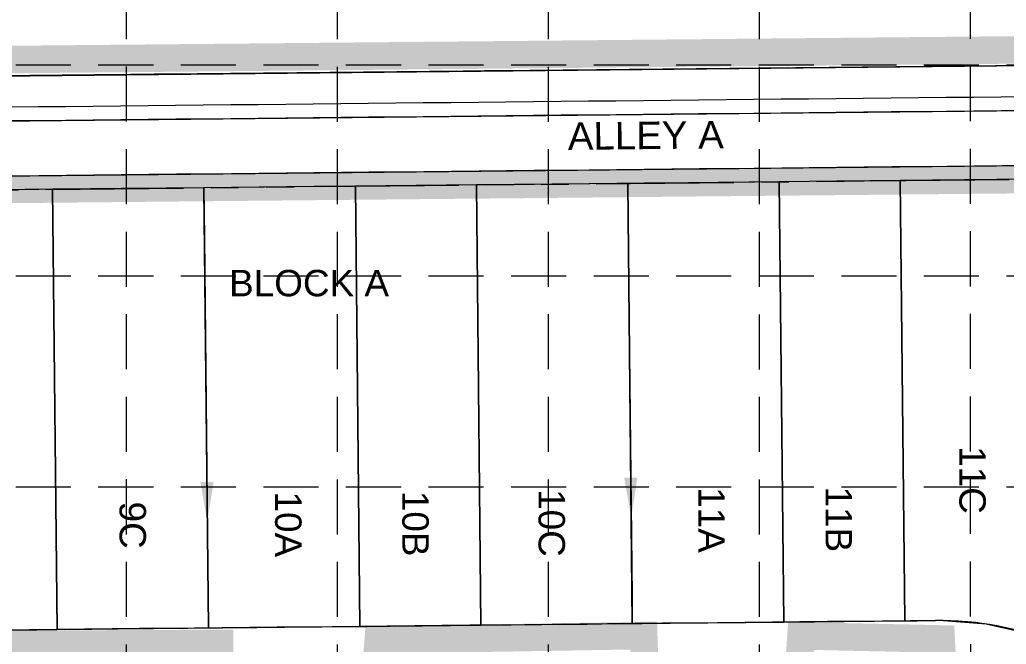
# Model space of a CAD drawing. Extents: x 2509062 to 2510599, y 7103311 to 7105769.
# Drawn here: x 2510002.9 to 2510182.1, y 7105239.7 to 7105353.2 of the extents above; entities that cross this region are included whole.
import ezdxf
from ezdxf.enums import TextEntityAlignment as Align

# ---------------------------------------------------------------- set-up
doc = ezdxf.new("R2010")
doc.units = 0
doc.header["$LTSCALE"] = 40
doc.header["$MEASUREMENT"] = 0
for name, pattern in [('DASHED', [0.75, 0.5, -0.25]), ('HIDDEN', [0.375, 0.25, -0.125]), ('PHANTOM2', [1.25, 0.625, -0.125, 0.125, -0.125, 0.125, -0.125])]:
    doc.linetypes.add(name, pattern=pattern)
for name, color, linetype in [('1 EROSION BLANKET', 84, 'Continuous'), ('C-FLOW-ARRW-2', 7, 'Continuous'), ('C-STNAMES-PH3-N', 1, 'Continuous'), ('C-TOPO-TINN-ALLEY-EP', 1, 'Continuous'), ('C-TOPO-TINN-BACK', 4, 'Continuous'), ('C-TOPO-TINN-CONST', 5, 'Continuous'), ('C-TOPO-TINN-RTWY', 3, 'Continuous'), ('GRID', 254, 'DASHED'), ('LIMITS OF DISTURBANCE', 1, 'Continuous'), ('XHO461B_PT$0$V-BNDY-E', 14, 'Continuous'), ('XHO461B_ST$0$C-PHASE-BNDY', 14, 'Continuous'), ('XHO461C_PT$0$V-AREA', 6, 'Continuous'), ('XHO461C_PT$0$V-BNDY-ALL-N', 6, 'Continuous'), ('XHO461C_PT$0$V-BNDY-N-P3', 3, 'PHANTOM2'), ('XHO461C_PT$0$V-PROP-SUBD-IDEN-BLOK-N-P3', 7, 'Continuous'), ('XHO461C_PT$0$V-PROP-SUBD-IDEN-N-P3', 7, 'Continuous'), ('XHO461C_PT$0$V-PROP-SUBD-N-P3', 7, 'Continuous'), ('XHO461C_PT$0$V-RWAY-LINE-N-P3', 4, 'PHANTOM2'), ('XHO461C_PV$0$C-PHASE-BNDY', 3, 'Continuous'), ('XHO461C_PV$0$C-ROAD-FACE-N', 2, 'Continuous'), ('XHO461PT$0$V-BNDY-ALL-N', 6, 'Continuous'), ('XHO461ST$0$C-PHASE-BNDY', 3, 'Continuous')]:
    doc.layers.add(name, color=color, linetype=linetype)
doc.styles.get("Standard").update_dxf_attribs({"font": 'ARIAL.TTF'})

msp = doc.modelspace()

# ---------------------------------------------------------------- linework, layer by layer
at = {"layer": '1 EROSION BLANKET', "linetype": 'Continuous', "const_width": 5}
msp.add_lwpolyline([(2509908.7, 7105321.49), (2510042.24, 7105322.8), (2510267.91, 7105324.98, -0.378653)], format="xyb", dxfattribs=at)
msp.add_lwpolyline([(2510189.57, 7105229.14), (2510181.09, 7105232.12), (2510174.69, 7105233.12), (2510171.18, 7105233.53), (2510170.62, 7105234.65), (2510170.32, 7105240.7), (2510144.85, 7105241.25), (2510144.33, 7105233.53), (2510140.47, 7105233.47), (2510116.52, 7105233.11), (2510116.28, 7105241.32), (2510068.05, 7105240.51), (2510067.4, 7105232.48), (2510039.23, 7105232.2), (2510039.23, 7105239.89), (2509990.6, 7105239.67)], dxfattribs=at)
at = {"layer": 'C-FLOW-ARRW-2', "color": 7, "lineweight": 0}
for p, q in [((2510036.94, 7105269.21), (2510036.76, 7105287.21)), ((2510113.93, 7105270), (2510113.75, 7105287.99))]:
    msp.add_line(p, q, dxfattribs=at)
for points in [[(2510038.14, 7105269.23), (2510037.01, 7105262.01), (2510035.74, 7105269.2)], [(2510115.13, 7105270.01), (2510114.01, 7105262.8), (2510112.73, 7105269.99)]]:
    msp.add_solid(points, dxfattribs=at)
at = {"layer": 'C-TOPO-TINN-ALLEY-EP', "color": 7, "lineweight": 0}
for p, q in [((2510181.26, 7105336.68, 714.52), (2510176.26, 7105336.62, 714.56)), ((2510186.26, 7105336.73, 714.49), (2510181.26, 7105336.68, 714.52)), ((2510006.27, 7105334.88, 715.74), (2510001.27, 7105334.83, 715.76)), ((2510011.26, 7105334.93, 715.71), (2510006.27, 7105334.88, 715.74)), ((2510016.26, 7105334.99, 715.68), (2510011.26, 7105334.93, 715.71)), ((2510021.26, 7105335.04, 715.64), (2510016.26, 7105334.99, 715.68)), ((2510026.26, 7105335.09, 715.61), (2510021.26, 7105335.04, 715.64)), ((2510031.26, 7105335.14, 715.57), (2510026.26, 7105335.09, 715.61)), ((2510036.26, 7105335.19, 715.54), (2510031.26, 7105335.14, 715.57)), ((2510041.26, 7105335.24, 715.5), (2510036.26, 7105335.19, 715.54)), ((2510046.26, 7105335.29, 715.47), (2510041.26, 7105335.24, 715.5)), ((2510051.26, 7105335.34, 715.43), (2510046.26, 7105335.29, 715.47)), ((2510056.26, 7105335.4, 715.4), (2510051.26, 7105335.34, 715.43)), ((2510061.26, 7105335.45, 715.36), (2510056.26, 7105335.4, 715.4)), ((2510066.26, 7105335.5, 715.33), (2510061.26, 7105335.45, 715.36)), ((2510071.26, 7105335.55, 715.29), (2510066.26, 7105335.5, 715.33)), ((2510076.26, 7105335.6, 715.26), (2510071.26, 7105335.55, 715.29)), ((2510081.26, 7105335.65, 715.22), (2510076.26, 7105335.6, 715.26)), ((2510086.26, 7105335.7, 715.19), (2510081.26, 7105335.65, 715.22)), ((2510091.26, 7105335.75, 715.15), (2510086.26, 7105335.7, 715.19)), ((2510096.26, 7105335.8, 715.12), (2510091.26, 7105335.75, 715.15)), ((2510101.26, 7105335.86, 715.08), (2510096.26, 7105335.8, 715.12)), ((2510106.26, 7105335.91, 715.05), (2510101.26, 7105335.86, 715.08)), ((2510111.26, 7105335.96, 715.01), (2510106.26, 7105335.91, 715.05)), ((2510116.26, 7105336.01, 714.98), (2510111.26, 7105335.96, 715.01)), ((2510121.26, 7105336.06, 714.94), (2510116.26, 7105336.01, 714.98)), ((2510126.26, 7105336.11, 714.91), (2510121.26, 7105336.06, 714.94)), ((2510131.26, 7105336.16, 714.87), (2510126.26, 7105336.11, 714.91)), ((2510136.26, 7105336.21, 714.84), (2510131.26, 7105336.16, 714.87)), ((2510141.26, 7105336.27, 714.8), (2510136.26, 7105336.21, 714.84)), ((2510146.26, 7105336.32, 714.77), (2510141.26, 7105336.27, 714.8)), ((2510151.26, 7105336.37, 714.73), (2510146.26, 7105336.32, 714.77)), ((2510156.26, 7105336.42, 714.7), (2510151.26, 7105336.37, 714.73)), ((2510161.26, 7105336.47, 714.66), (2510156.26, 7105336.42, 714.7)), ((2510166.26, 7105336.52, 714.63), (2510161.26, 7105336.47, 714.66)), ((2510171.26, 7105336.57, 714.59), (2510166.26, 7105336.52, 714.63)), ((2510176.26, 7105336.62, 714.56), (2510171.26, 7105336.57, 714.59))]:
    msp.add_line(p, q, dxfattribs=at)
at = {"layer": 'C-TOPO-TINN-BACK', "color": 7, "lineweight": 0}
for p, q in [((2510181.26, 7105336.68, 714.03), (2510176.26, 7105336.62, 714.06)), ((2510186.26, 7105336.73, 713.99), (2510181.26, 7105336.68, 714.03)), ((2510006.27, 7105334.88, 715.24), (2510001.27, 7105334.83, 715.26)), ((2510011.26, 7105334.93, 715.21), (2510006.27, 7105334.88, 715.24)), ((2510016.26, 7105334.99, 715.18), (2510011.26, 7105334.93, 715.21)), ((2510021.26, 7105335.04, 715.14), (2510016.26, 7105334.99, 715.18)), ((2510026.26, 7105335.09, 715.11), (2510021.26, 7105335.04, 715.14)), ((2510031.26, 7105335.14, 715.07), (2510026.26, 7105335.09, 715.11)), ((2510036.26, 7105335.19, 715.04), (2510031.26, 7105335.14, 715.07)), ((2510041.26, 7105335.24, 715), (2510036.26, 7105335.19, 715.04)), ((2510046.26, 7105335.29, 714.97), (2510041.26, 7105335.24, 715)), ((2510051.26, 7105335.34, 714.93), (2510046.26, 7105335.29, 714.97)), ((2510056.26, 7105335.4, 714.9), (2510051.26, 7105335.34, 714.93)), ((2510061.26, 7105335.45, 714.86), (2510056.26, 7105335.4, 714.9)), ((2510066.26, 7105335.5, 714.83), (2510061.26, 7105335.45, 714.86)), ((2510071.26, 7105335.55, 714.79), (2510066.26, 7105335.5, 714.83)), ((2510076.26, 7105335.6, 714.76), (2510071.26, 7105335.55, 714.79)), ((2510081.26, 7105335.65, 714.72), (2510076.26, 7105335.6, 714.76)), ((2510086.26, 7105335.7, 714.69), (2510081.26, 7105335.65, 714.72)), ((2510091.26, 7105335.75, 714.65), (2510086.26, 7105335.7, 714.69)), ((2510096.26, 7105335.8, 714.62), (2510091.26, 7105335.75, 714.65)), ((2510101.26, 7105335.86, 714.58), (2510096.26, 7105335.8, 714.62)), ((2510106.26, 7105335.91, 714.55), (2510101.26, 7105335.86, 714.58)), ((2510111.26, 7105335.96, 714.51), (2510106.26, 7105335.91, 714.55)), ((2510116.26, 7105336.01, 714.48), (2510111.26, 7105335.96, 714.51)), ((2510121.26, 7105336.06, 714.45), (2510116.26, 7105336.01, 714.48)), ((2510126.26, 7105336.11, 714.41), (2510121.26, 7105336.06, 714.45)), ((2510131.26, 7105336.16, 714.38), (2510126.26, 7105336.11, 714.41)), ((2510136.26, 7105336.21, 714.34), (2510131.26, 7105336.16, 714.38)), ((2510141.26, 7105336.27, 714.31), (2510136.26, 7105336.21, 714.34)), ((2510146.26, 7105336.32, 714.27), (2510141.26, 7105336.27, 714.31)), ((2510151.26, 7105336.37, 714.24), (2510146.26, 7105336.32, 714.27)), ((2510156.26, 7105336.42, 714.2), (2510151.26, 7105336.37, 714.24)), ((2510161.26, 7105336.47, 714.17), (2510156.26, 7105336.42, 714.2)), ((2510166.26, 7105336.52, 714.13), (2510161.26, 7105336.47, 714.17)), ((2510171.26, 7105336.57, 714.1), (2510166.26, 7105336.52, 714.13)), ((2510176.26, 7105336.62, 714.06), (2510171.26, 7105336.57, 714.1)), ((2510111.36, 7105325.96, 714.51), (2510106.36, 7105325.91, 714.55)), ((2510116.36, 7105326.01, 714.48), (2510111.36, 7105325.96, 714.51)), ((2510121.36, 7105326.06, 714.45), (2510116.36, 7105326.01, 714.48)), ((2510126.36, 7105326.11, 714.41), (2510121.36, 7105326.06, 714.45)), ((2510131.36, 7105326.16, 714.38), (2510126.36, 7105326.11, 714.41)), ((2510136.36, 7105326.21, 714.34), (2510131.36, 7105326.16, 714.38)), ((2510141.36, 7105326.27, 714.31), (2510136.36, 7105326.21, 714.34)), ((2510146.36, 7105326.32, 714.27), (2510141.36, 7105326.27, 714.31)), ((2510151.36, 7105326.37, 714.24), (2510146.36, 7105326.32, 714.27)), ((2510156.36, 7105326.42, 714.2), (2510151.36, 7105326.37, 714.24)), ((2510161.36, 7105326.47, 714.17), (2510156.36, 7105326.42, 714.2)), ((2510166.36, 7105326.52, 714.13), (2510161.36, 7105326.47, 714.17)), ((2510171.36, 7105326.57, 714.1), (2510166.36, 7105326.52, 714.13)), ((2510176.36, 7105326.62, 714.06), (2510171.36, 7105326.57, 714.1)), ((2510181.36, 7105326.68, 714.03), (2510176.36, 7105326.62, 714.06)), ((2510186.36, 7105326.73, 713.99), (2510181.36, 7105326.68, 714.03)), ((2510006.37, 7105324.88, 715.24), (2510001.37, 7105324.83, 715.26)), ((2510011.37, 7105324.94, 715.21), (2510006.37, 7105324.88, 715.24)), ((2510016.37, 7105324.99, 715.18), (2510011.37, 7105324.94, 715.21)), ((2510021.37, 7105325.04, 715.14), (2510016.37, 7105324.99, 715.18)), ((2510026.37, 7105325.09, 715.11), (2510021.37, 7105325.04, 715.14)), ((2510031.37, 7105325.14, 715.07), (2510026.37, 7105325.09, 715.11)), ((2510036.37, 7105325.19, 715.04), (2510031.37, 7105325.14, 715.07)), ((2510041.37, 7105325.24, 715), (2510036.37, 7105325.19, 715.04)), ((2510046.37, 7105325.29, 714.97), (2510041.37, 7105325.24, 715)), ((2510051.37, 7105325.34, 714.93), (2510046.37, 7105325.29, 714.97)), ((2510056.36, 7105325.4, 714.9), (2510051.37, 7105325.34, 714.93)), ((2510061.36, 7105325.45, 714.86), (2510056.36, 7105325.4, 714.9)), ((2510066.36, 7105325.5, 714.83), (2510061.36, 7105325.45, 714.86)), ((2510071.36, 7105325.55, 714.79), (2510066.36, 7105325.5, 714.83)), ((2510076.36, 7105325.6, 714.76), (2510071.36, 7105325.55, 714.79)), ((2510081.36, 7105325.65, 714.72), (2510076.36, 7105325.6, 714.76)), ((2510086.36, 7105325.7, 714.69), (2510081.36, 7105325.65, 714.72)), ((2510091.36, 7105325.75, 714.65), (2510086.36, 7105325.7, 714.69)), ((2510096.36, 7105325.81, 714.62), (2510091.36, 7105325.75, 714.65)), ((2510101.36, 7105325.86, 714.58), (2510096.36, 7105325.81, 714.62)), ((2510106.36, 7105325.91, 714.55), (2510101.36, 7105325.86, 714.58))]:
    msp.add_line(p, q, dxfattribs=at)
at = {"layer": 'C-TOPO-TINN-CONST', "color": 7, "lineweight": 0}
for p, q in [((2510036.39, 7105322.69, 715.59), (2510036.48, 7105313.69, 716.7)), ((2510113.39, 7105323.48, 715.05), (2510113.48, 7105314.48, 716.2)), ((2510036.48, 7105313.69, 716.7), (2510037.16, 7105247.7, 716)), ((2510113.48, 7105314.48, 716.2), (2510114.16, 7105248.48, 715.5)), ((2510037.16, 7105247.7, 716), (2510037.21, 7105242.7, 715.65)), ((2510114.16, 7105248.48, 715.5), (2510114.21, 7105243.48, 715.26))]:
    msp.add_line(p, q, dxfattribs=at)
at = {"layer": 'C-TOPO-TINN-RTWY', "color": 7, "lineweight": 0}
for p, q in [((2510116.23, 7105338.51, 715.03), (2510111.23, 7105338.46, 715.07)), ((2510121.23, 7105338.56, 715), (2510116.23, 7105338.51, 715.03)), ((2510126.23, 7105338.61, 714.96), (2510121.23, 7105338.56, 715)), ((2510131.23, 7105338.66, 714.93), (2510126.23, 7105338.61, 714.96)), ((2510136.23, 7105338.71, 714.89), (2510131.23, 7105338.66, 714.93)), ((2510141.23, 7105338.77, 714.86), (2510136.23, 7105338.71, 714.89)), ((2510146.23, 7105338.82, 714.82), (2510141.23, 7105338.77, 714.86)), ((2510151.23, 7105338.87, 714.79), (2510146.23, 7105338.82, 714.82)), ((2510156.23, 7105338.92, 714.75), (2510151.23, 7105338.87, 714.79)), ((2510161.23, 7105338.97, 714.72), (2510156.23, 7105338.92, 714.75)), ((2510166.23, 7105339.02, 714.68), (2510161.23, 7105338.97, 714.72)), ((2510171.23, 7105339.07, 714.65), (2510166.23, 7105339.02, 714.68)), ((2510176.23, 7105339.12, 714.61), (2510171.23, 7105339.07, 714.65)), ((2510181.23, 7105339.17, 714.58), (2510176.23, 7105339.12, 714.61)), ((2510186.23, 7105339.23, 714.54), (2510181.23, 7105339.17, 714.58)), ((2510006.24, 7105337.38, 715.79), (2510001.24, 7105337.33, 715.82)), ((2510011.24, 7105337.43, 715.76), (2510006.24, 7105337.38, 715.79)), ((2510016.24, 7105337.49, 715.73), (2510011.24, 7105337.43, 715.76)), ((2510021.24, 7105337.54, 715.7), (2510016.24, 7105337.49, 715.73)), ((2510026.24, 7105337.59, 715.66), (2510021.24, 7105337.54, 715.7)), ((2510031.24, 7105337.64, 715.63), (2510026.24, 7105337.59, 715.66)), ((2510036.24, 7105337.69, 715.59), (2510031.24, 7105337.64, 715.63)), ((2510041.24, 7105337.74, 715.56), (2510036.24, 7105337.69, 715.59)), ((2510046.24, 7105337.79, 715.52), (2510041.24, 7105337.74, 715.56)), ((2510051.24, 7105337.84, 715.49), (2510046.24, 7105337.79, 715.52)), ((2510056.24, 7105337.9, 715.45), (2510051.24, 7105337.84, 715.49)), ((2510061.24, 7105337.95, 715.42), (2510056.24, 7105337.9, 715.45)), ((2510066.24, 7105338, 715.38), (2510061.24, 7105337.95, 715.42)), ((2510071.24, 7105338.05, 715.35), (2510066.24, 7105338, 715.38)), ((2510076.24, 7105338.1, 715.31), (2510071.24, 7105338.05, 715.35)), ((2510081.24, 7105338.15, 715.28), (2510076.24, 7105338.1, 715.31)), ((2510086.24, 7105338.2, 715.24), (2510081.24, 7105338.15, 715.28)), ((2510091.24, 7105338.25, 715.21), (2510086.24, 7105338.2, 715.24)), ((2510096.23, 7105338.3, 715.17), (2510091.24, 7105338.25, 715.21)), ((2510101.23, 7105338.36, 715.14), (2510096.23, 7105338.3, 715.17)), ((2510106.23, 7105338.41, 715.1), (2510101.23, 7105338.36, 715.14)), ((2510111.23, 7105338.46, 715.07), (2510106.23, 7105338.41, 715.1)), ((2510181.38, 7105324.18, 714.58), (2510176.38, 7105324.12, 714.61)), ((2510186.38, 7105324.23, 714.54), (2510181.38, 7105324.18, 714.58)), ((2510006.39, 7105322.38, 715.79), (2510001.39, 7105322.33, 715.82)), ((2510011.39, 7105322.44, 715.76), (2510006.39, 7105322.38, 715.79)), ((2510016.39, 7105322.49, 715.73), (2510011.39, 7105322.44, 715.76)), ((2510021.39, 7105322.54, 715.7), (2510016.39, 7105322.49, 715.73)), ((2510026.39, 7105322.59, 715.66), (2510021.39, 7105322.54, 715.7)), ((2510031.39, 7105322.64, 715.63), (2510026.39, 7105322.59, 715.66)), ((2510036.39, 7105322.69, 715.59), (2510031.39, 7105322.64, 715.63)), ((2510041.39, 7105322.74, 715.56), (2510036.39, 7105322.69, 715.59)), ((2510046.39, 7105322.79, 715.52), (2510041.39, 7105322.74, 715.56)), ((2510051.39, 7105322.84, 715.49), (2510046.39, 7105322.79, 715.52)), ((2510056.39, 7105322.9, 715.45), (2510051.39, 7105322.84, 715.49)), ((2510061.39, 7105322.95, 715.42), (2510056.39, 7105322.9, 715.45)), ((2510066.39, 7105323, 715.38), (2510061.39, 7105322.95, 715.42)), ((2510071.39, 7105323.05, 715.35), (2510066.39, 7105323, 715.38)), ((2510076.39, 7105323.1, 715.31), (2510071.39, 7105323.05, 715.35)), ((2510081.39, 7105323.15, 715.28), (2510076.39, 7105323.1, 715.31)), ((2510086.39, 7105323.2, 715.24), (2510081.39, 7105323.15, 715.28)), ((2510091.39, 7105323.25, 715.21), (2510086.39, 7105323.2, 715.24)), ((2510096.39, 7105323.31, 715.17), (2510091.39, 7105323.25, 715.21)), ((2510101.39, 7105323.36, 715.14), (2510096.39, 7105323.31, 715.17)), ((2510106.39, 7105323.41, 715.1), (2510101.39, 7105323.36, 715.14)), ((2510111.39, 7105323.46, 715.07), (2510106.39, 7105323.41, 715.1)), ((2510116.39, 7105323.51, 715.03), (2510111.39, 7105323.46, 715.07)), ((2510121.39, 7105323.56, 715), (2510116.39, 7105323.51, 715.03)), ((2510126.39, 7105323.61, 714.96), (2510121.39, 7105323.56, 715)), ((2510131.39, 7105323.66, 714.93), (2510126.39, 7105323.61, 714.96)), ((2510136.39, 7105323.72, 714.89), (2510131.39, 7105323.66, 714.93)), ((2510141.39, 7105323.77, 714.86), (2510136.39, 7105323.72, 714.89)), ((2510146.39, 7105323.82, 714.82), (2510141.39, 7105323.77, 714.86)), ((2510151.39, 7105323.87, 714.79), (2510146.39, 7105323.82, 714.82)), ((2510156.39, 7105323.92, 714.75), (2510151.39, 7105323.87, 714.79)), ((2510161.38, 7105323.97, 714.72), (2510156.39, 7105323.92, 714.75)), ((2510166.38, 7105324.02, 714.68), (2510161.38, 7105323.97, 714.72)), ((2510171.38, 7105324.07, 714.65), (2510166.38, 7105324.02, 714.68)), ((2510176.38, 7105324.12, 714.61), (2510171.38, 7105324.07, 714.65)), ((2510114.67, 7105243.49, 715.27), (2510109.67, 7105243.44, 715.29)), ((2510119.67, 7105243.54, 715.24), (2510114.67, 7105243.49, 715.27)), ((2510124.67, 7105243.59, 715.22), (2510119.67, 7105243.54, 715.24)), ((2510129.67, 7105243.64, 715.19), (2510124.67, 7105243.59, 715.22)), ((2510134.67, 7105243.69, 715.17), (2510129.67, 7105243.64, 715.19)), ((2510139.67, 7105243.74, 715.14), (2510134.67, 7105243.69, 715.17)), ((2510144.67, 7105243.8, 715.12), (2510139.67, 7105243.74, 715.14)), ((2510149.67, 7105243.85, 715.09), (2510144.67, 7105243.8, 715.12)), ((2510154.67, 7105243.9, 715.07), (2510149.67, 7105243.85, 715.09)), ((2510159.67, 7105243.95, 715.04), (2510154.67, 7105243.9, 715.07)), ((2510164.67, 7105244, 715.02), (2510159.67, 7105243.95, 715.04)), ((2510169.96, 7105244.05, 714.99), (2510164.67, 7105244, 715.02)), ((2510178.51, 7105243.39, 714.96), (2510169.96, 7105244.05, 714.99)), ((2510004.68, 7105242.36, 715.82), (2509999.68, 7105242.31, 715.84)), ((2510009.68, 7105242.41, 715.79), (2510004.68, 7105242.36, 715.82)), ((2510014.68, 7105242.46, 715.77), (2510009.68, 7105242.41, 715.79)), ((2510019.68, 7105242.52, 715.74), (2510014.68, 7105242.46, 715.77)), ((2510024.68, 7105242.57, 715.72), (2510019.68, 7105242.52, 715.74)), ((2510029.68, 7105242.62, 715.69), (2510024.68, 7105242.57, 715.72)), ((2510034.68, 7105242.67, 715.67), (2510029.68, 7105242.62, 715.69)), ((2510039.68, 7105242.72, 715.64), (2510034.68, 7105242.67, 715.67)), ((2510044.67, 7105242.77, 715.62), (2510039.68, 7105242.72, 715.64)), ((2510049.67, 7105242.82, 715.59), (2510044.67, 7105242.77, 715.62)), ((2510054.67, 7105242.87, 715.57), (2510049.67, 7105242.82, 715.59)), ((2510059.67, 7105242.93, 715.54), (2510054.67, 7105242.87, 715.57)), ((2510064.67, 7105242.98, 715.52), (2510059.67, 7105242.93, 715.54)), ((2510069.67, 7105243.03, 715.49), (2510064.67, 7105242.98, 715.52)), ((2510074.67, 7105243.08, 715.47), (2510069.67, 7105243.03, 715.49)), ((2510079.67, 7105243.13, 715.44), (2510074.67, 7105243.08, 715.47)), ((2510084.67, 7105243.18, 715.42), (2510079.67, 7105243.13, 715.44)), ((2510089.67, 7105243.23, 715.39), (2510084.67, 7105243.18, 715.42)), ((2510094.67, 7105243.28, 715.37), (2510089.67, 7105243.23, 715.39)), ((2510099.67, 7105243.34, 715.34), (2510094.67, 7105243.28, 715.37)), ((2510104.67, 7105243.39, 715.32), (2510099.67, 7105243.34, 715.34)), ((2510109.67, 7105243.44, 715.29), (2510104.67, 7105243.39, 715.32)), ((2510186.87, 7105241.47, 714.92), (2510178.51, 7105243.39, 714.96))]:
    msp.add_line(p, q, dxfattribs=at)
at = {"layer": 'GRID', "color": 252, "linetype": 'HIDDEN', "lineweight": 0}
for p, q in [((2510022.29, 7103504.71), (2510022.29, 7105728.4)), ((2510060.62, 7103504.7), (2510060.62, 7105728.4)), ((2510098.96, 7103504.7), (2510098.96, 7105728.4)), ((2510137.3, 7103504.69), (2510137.3, 7105728.4)), ((2510175.82, 7103504.78), (2510175.64, 7105728.4)), ((2509102.19, 7105345.03), (2510559.01, 7105345.03)), ((2509102.19, 7105306.69), (2510559.01, 7105306.69)), ((2509102.19, 7105268.35), (2510559.01, 7105268.35))]:
    msp.add_line(p, q, dxfattribs=at)
at = {"layer": 'LIMITS OF DISTURBANCE', "linetype": 'HIDDEN', "ltscale": 3, "const_width": 5}
msp.add_lwpolyline([(2510346.96, 7104107.84), (2509196.41, 7104099.99), (2509189.37, 7105338.21), (2510325.02, 7105349.1), (2510335.26, 7104307.47), (2510344.6, 7104260.31), (2510346.93, 7104123.52), (2510346.93, 7104123.52), (2510346.96, 7104107.84)], close=True, dxfattribs=at)
at = {"layer": 'XHO461B_PT$0$V-BNDY-E', "color": 7, "lineweight": 0}
msp.add_line((2509197.38, 7105335.15), (2510320.72, 7105346.3), dxfattribs=at)
at = {"layer": 'XHO461B_ST$0$C-PHASE-BNDY', "color": 7, "lineweight": 0}
msp.add_line((2509196.94, 7105334.65), (2510320.72, 7105346.3), dxfattribs=at)
at = {"layer": 'XHO461C_PT$0$V-AREA', "color": 7, "lineweight": 0}
for p, q in [((2510190.38, 7105324.27), (2510162.89, 7105323.99)), ((2510008.89, 7105322.41), (2509986.89, 7105322.18)), ((2510036.39, 7105322.69), (2510008.89, 7105322.41)), ((2510009.71, 7105242.41), (2510008.89, 7105322.41)), ((2510008.89, 7105322.41), (2510009.71, 7105242.41)), ((2510063.89, 7105322.97), (2510036.39, 7105322.69)), ((2510037.21, 7105242.7), (2510036.39, 7105322.69)), ((2510036.39, 7105322.69), (2510037.21, 7105242.7)), ((2510085.89, 7105323.2), (2510063.89, 7105322.97)), ((2510064.71, 7105242.98), (2510063.89, 7105322.97)), ((2510063.89, 7105322.97), (2510064.71, 7105242.98)), ((2510113.39, 7105323.48), (2510085.89, 7105323.2)), ((2510086.71, 7105243.2), (2510085.89, 7105323.2)), ((2510085.89, 7105323.2), (2510086.71, 7105243.2)), ((2510140.89, 7105323.76), (2510113.39, 7105323.48)), ((2510114.21, 7105243.48), (2510113.39, 7105323.48)), ((2510113.39, 7105323.48), (2510114.21, 7105243.48)), ((2510162.89, 7105323.99), (2510140.89, 7105323.76)), ((2510141.71, 7105243.77), (2510140.89, 7105323.76)), ((2510140.89, 7105323.76), (2510141.71, 7105243.77)), ((2510163.7, 7105243.99), (2510162.89, 7105323.99)), ((2510162.89, 7105323.99), (2510163.7, 7105243.99)), ((2510086.71, 7105243.2), (2510114.21, 7105243.48)), ((2510114.21, 7105243.48), (2510141.71, 7105243.77)), ((2510141.71, 7105243.77), (2510163.7, 7105243.99)), ((2510163.7, 7105243.99), (2510169.26, 7105244.05)), ((2509987.71, 7105242.19), (2510009.71, 7105242.41)), ((2510009.71, 7105242.41), (2510037.21, 7105242.7)), ((2510037.21, 7105242.7), (2510064.71, 7105242.98)), ((2510064.71, 7105242.98), (2510086.71, 7105243.2))]:
    msp.add_line(p, q, dxfattribs=at)
msp.add_arc((2510169.85, 7105186.55), 57.5, 68.1503, 90.5865, dxfattribs=at)
at = {"layer": 'XHO461C_PT$0$V-BNDY-ALL-N', "color": 7, "lineweight": 0}
msp.add_line((2509197.38, 7105335.15), (2510320.72, 7105346.3), dxfattribs=at)
at = {"layer": 'XHO461C_PT$0$V-BNDY-N-P3', "color": 7, "lineweight": 0}
msp.add_line((2509197.38, 7105335.15), (2510320.72, 7105346.3), dxfattribs=at)
at = {"layer": 'XHO461C_PT$0$V-PROP-SUBD-N-P3', "color": 7, "lineweight": 0}
for p, q in [((2510008.89, 7105322.41), (2510009.71, 7105242.41)), ((2510036.39, 7105322.69), (2510037.21, 7105242.7)), ((2510063.89, 7105322.97), (2510064.71, 7105242.98)), ((2510085.89, 7105323.2), (2510086.71, 7105243.2)), ((2510113.39, 7105323.48), (2510114.21, 7105243.48)), ((2510140.89, 7105323.76), (2510141.71, 7105243.77)), ((2510162.89, 7105323.99), (2510163.7, 7105243.99))]:
    msp.add_line(p, q, dxfattribs=at)
at = {"layer": 'XHO461C_PT$0$V-RWAY-LINE-N-P3', "color": 7, "lineweight": 0}
for p, q in [((2509907.68, 7105321.37), (2510265.94, 7105325.04)), ((2509871, 7105240.99), (2510169.26, 7105244.05))]:
    msp.add_line(p, q, dxfattribs=at)
msp.add_arc((2510169.85, 7105186.55), 57.5, 0.5865, 90.5865, dxfattribs=at)
at = {"layer": 'XHO461C_PV$0$C-PHASE-BNDY', "color": 7, "lineweight": 0}
msp.add_line((2509196.94, 7105334.65), (2510320.72, 7105346.3), dxfattribs=at)
at = {"layer": 'XHO461C_PV$0$C-ROAD-FACE-N', "color": 7, "lineweight": 0}
for p, q in [((2509923.55, 7105334.04), (2510318.3, 7105338.08)), ((2509923.65, 7105324.04), (2510265.91, 7105327.54))]:
    msp.add_line(p, q, dxfattribs=at)
at = {"layer": 'XHO461PT$0$V-BNDY-ALL-N', "color": 7, "lineweight": 0}
msp.add_line((2509197.38, 7105335.15), (2510320.72, 7105346.3), dxfattribs=at)
at = {"layer": 'XHO461ST$0$C-PHASE-BNDY', "color": 7, "lineweight": 0}
msp.add_line((2509196.94, 7105334.65), (2510320.72, 7105346.3), dxfattribs=at)

# ---------------------------------------------------------------- texts
at = {"layer": 'C-STNAMES-PH3-N', "color": 7, "lineweight": 0}
msp.add_text('ALLEY A', height=5, rotation=0.5867, dxfattribs=at).set_placement((2510102.51, 7105329.57))
at = {"layer": 'XHO461C_PT$0$V-PROP-SUBD-IDEN-BLOK-N-P3', "color": 7, "lineweight": 0}
msp.add_text('BLOCK A', height=4.8, dxfattribs=at).set_placement((2510040.95, 7105302.97))
at = {"layer": 'XHO461C_PT$0$V-PROP-SUBD-IDEN-N-P3', "color": 7, "lineweight": 0}
for s, p in [('11C', (2510176.02, 7105269.59)), ('10A', (2510051.71, 7105261.53)), ('10B', (2510074.82, 7105261.65)), ('10C', (2510099.57, 7105261.78)), ('11A', (2510128.6, 7105262.32)), ('11B', (2510151.71, 7105262.44)), ('9C', (2510023.45, 7105261.38))]:
    msp.add_text(s, height=4.8, rotation=270, dxfattribs=at).set_placement(p, align=Align.MIDDLE)

doc.saveas('drawing.dxf')
